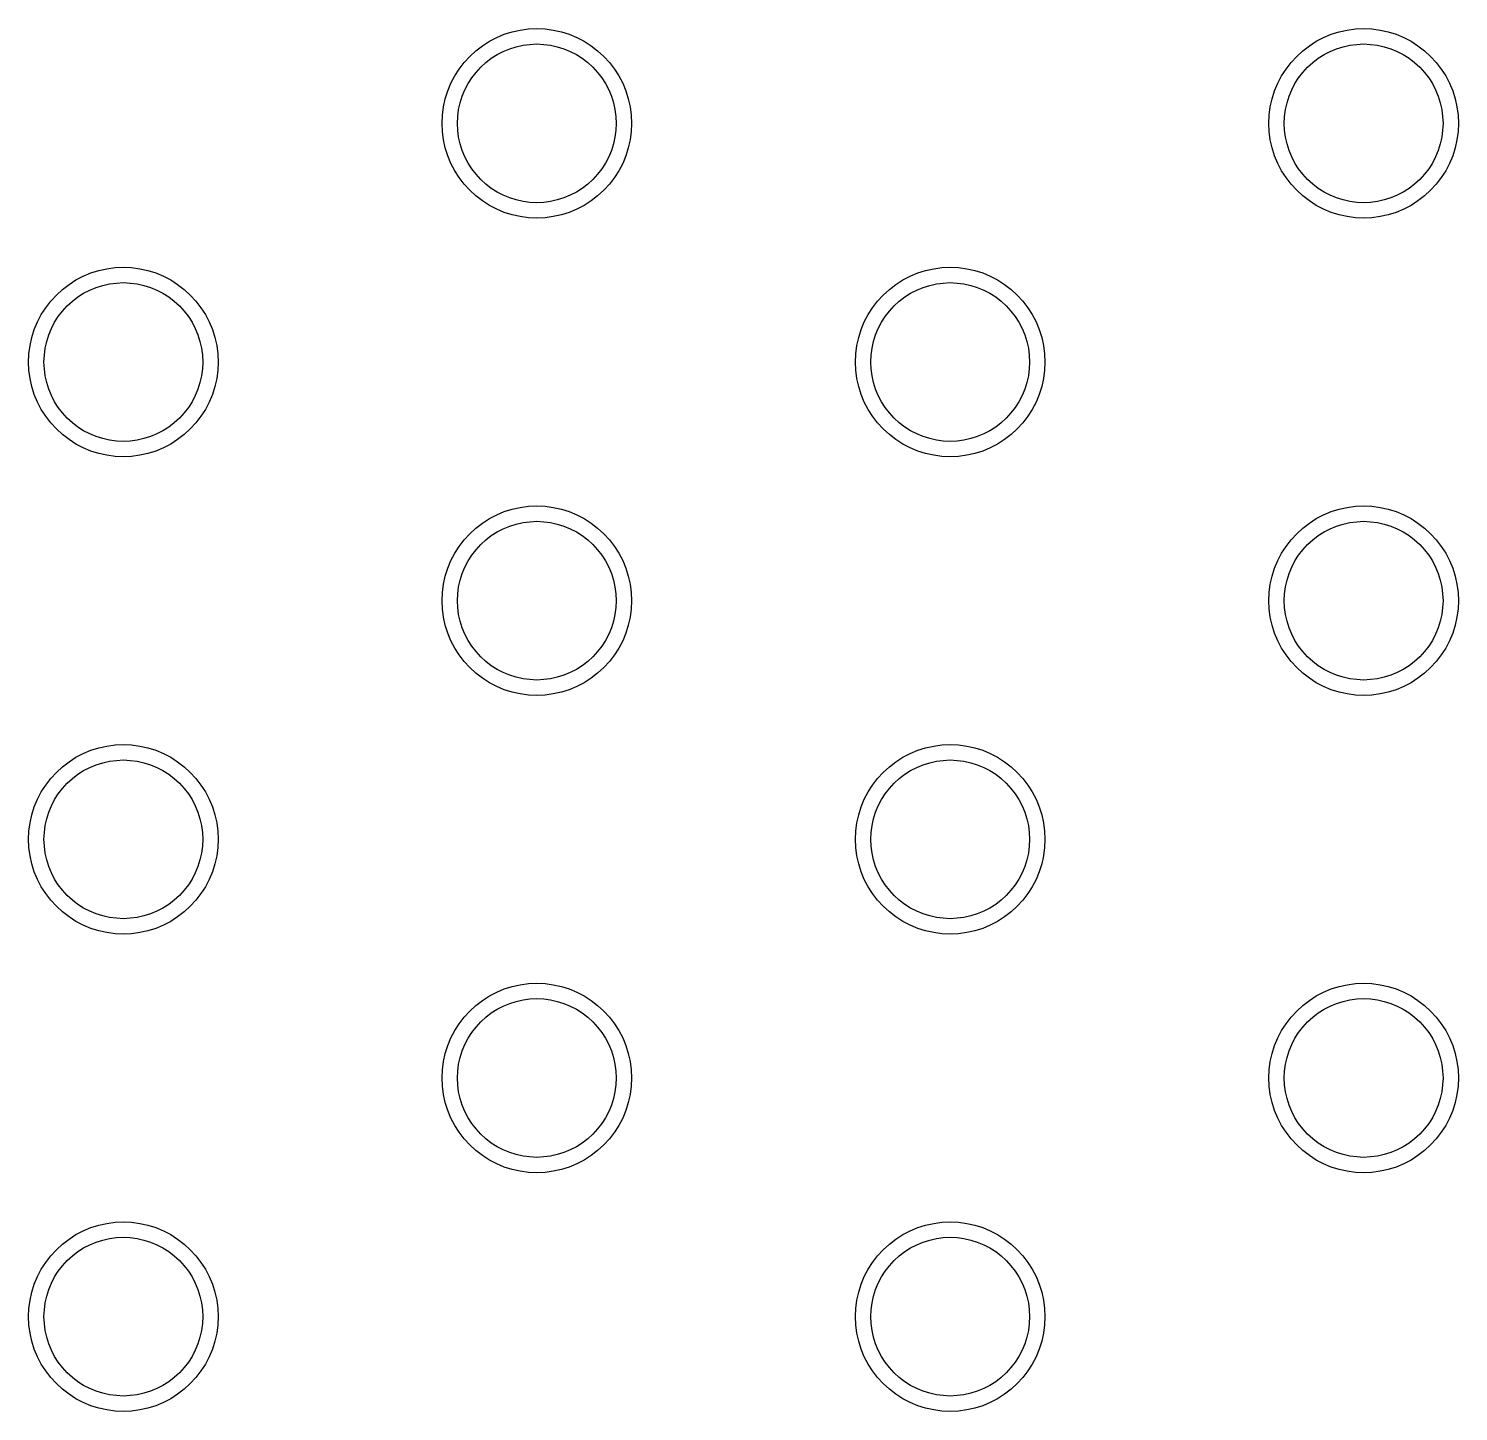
# Model space of a CAD drawing. Header units: millimetres. Extents: x 0 to 2033, y -1000001 to 3212.
# Drawn here: x 226.5 to 346.3, y 1507.1 to 1622.9 of the extents above; entities that cross this region are included whole.
import ezdxf

# ---------------------------------------------------------------- set-up
doc = ezdxf.new("R2010")
doc.units = ezdxf.units.MM
doc.layers.add('DRAWING', color=7, linetype='Continuous')

msp = doc.modelspace()

# ---------------------------------------------------------------- linework, layer by layer
at = {"layer": 'DRAWING', "linetype": 'CONTINUOUS', "true_color": 0xff1a1a}
for points in [[(276.98, 1615), (276.95, 1614.31), (276.86, 1613.62), (276.71, 1612.94), (276.5, 1612.28), (276.24, 1611.64), (275.92, 1611.03), (275.54, 1610.45), (275.12, 1609.9), (274.65, 1609.39), (274.14, 1608.92), (273.59, 1608.5), (273.01, 1608.12), (272.4, 1607.8), (271.76, 1607.54), (271.1, 1607.33), (270.42, 1607.18), (269.73, 1607.09), (269.04, 1607.06), (268.35, 1607.09), (267.66, 1607.18), (266.98, 1607.33), (266.32, 1607.54), (265.68, 1607.8), (265.07, 1608.12), (264.49, 1608.5), (263.94, 1608.92), (263.43, 1609.39), (262.96, 1609.9), (262.54, 1610.45), (262.16, 1611.03), (261.84, 1611.64), (261.58, 1612.28), (261.37, 1612.94), (261.22, 1613.62), (261.13, 1614.31), (261.1, 1615), (261.13, 1615.69), (261.22, 1616.38), (261.37, 1617.06), (261.58, 1617.72), (261.84, 1618.36), (262.16, 1618.97), (262.54, 1619.55), (262.96, 1620.1), (263.43, 1620.61), (263.94, 1621.08), (264.49, 1621.5), (265.07, 1621.88), (265.68, 1622.2), (266.32, 1622.46), (266.98, 1622.67), (267.66, 1622.82), (268.35, 1622.91), (269.04, 1622.94), (269.73, 1622.91), (270.42, 1622.82), (271.1, 1622.67), (271.76, 1622.46), (272.4, 1622.2), (273.01, 1621.88), (273.59, 1621.5), (274.14, 1621.08), (274.65, 1620.61), (275.12, 1620.1), (275.54, 1619.55), (275.92, 1618.97), (276.24, 1618.36), (276.5, 1617.72), (276.71, 1617.06), (276.86, 1616.38), (276.95, 1615.69), (276.98, 1615)], [(346.26, 1615), (346.23, 1614.31), (346.14, 1613.62), (345.99, 1612.94), (345.78, 1612.28), (345.52, 1611.64), (345.2, 1611.03), (344.82, 1610.45), (344.4, 1609.9), (343.93, 1609.39), (343.42, 1608.92), (342.87, 1608.5), (342.29, 1608.12), (341.68, 1607.8), (341.04, 1607.54), (340.38, 1607.33), (339.7, 1607.18), (339.01, 1607.09), (338.32, 1607.06), (337.63, 1607.09), (336.94, 1607.18), (336.26, 1607.33), (335.6, 1607.54), (334.96, 1607.8), (334.35, 1608.12), (333.77, 1608.5), (333.22, 1608.92), (332.71, 1609.39), (332.24, 1609.9), (331.82, 1610.45), (331.44, 1611.03), (331.12, 1611.64), (330.86, 1612.28), (330.65, 1612.94), (330.5, 1613.62), (330.41, 1614.31), (330.38, 1615), (330.41, 1615.69), (330.5, 1616.38), (330.65, 1617.06), (330.86, 1617.72), (331.12, 1618.36), (331.44, 1618.97), (331.82, 1619.55), (332.24, 1620.1), (332.71, 1620.61), (333.22, 1621.08), (333.77, 1621.5), (334.35, 1621.88), (334.96, 1622.2), (335.6, 1622.46), (336.26, 1622.67), (336.94, 1622.82), (337.63, 1622.91), (338.32, 1622.94), (339.01, 1622.91), (339.7, 1622.82), (340.38, 1622.67), (341.04, 1622.46), (341.68, 1622.2), (342.29, 1621.88), (342.87, 1621.5), (343.42, 1621.08), (343.93, 1620.61), (344.4, 1620.1), (344.82, 1619.55), (345.2, 1618.97), (345.52, 1618.36), (345.78, 1617.72), (345.99, 1617.06), (346.14, 1616.38), (346.23, 1615.69), (346.26, 1615)], [(242.34, 1595), (242.31, 1594.31), (242.22, 1593.62), (242.07, 1592.94), (241.86, 1592.28), (241.6, 1591.64), (241.28, 1591.03), (240.9, 1590.45), (240.48, 1589.9), (240.01, 1589.39), (239.5, 1588.92), (238.95, 1588.5), (238.37, 1588.12), (237.76, 1587.8), (237.12, 1587.54), (236.46, 1587.33), (235.78, 1587.18), (235.09, 1587.09), (234.4, 1587.06), (233.71, 1587.09), (233.02, 1587.18), (232.34, 1587.33), (231.68, 1587.54), (231.04, 1587.8), (230.43, 1588.12), (229.85, 1588.5), (229.3, 1588.92), (228.79, 1589.39), (228.32, 1589.9), (227.9, 1590.45), (227.52, 1591.03), (227.2, 1591.64), (226.94, 1592.28), (226.73, 1592.94), (226.58, 1593.62), (226.49, 1594.31), (226.46, 1595), (226.49, 1595.69), (226.58, 1596.38), (226.73, 1597.06), (226.94, 1597.72), (227.2, 1598.36), (227.52, 1598.97), (227.9, 1599.55), (228.32, 1600.1), (228.79, 1600.61), (229.3, 1601.08), (229.85, 1601.5), (230.43, 1601.88), (231.04, 1602.2), (231.68, 1602.46), (232.34, 1602.67), (233.02, 1602.82), (233.71, 1602.91), (234.4, 1602.94), (235.09, 1602.91), (235.78, 1602.82), (236.46, 1602.67), (237.12, 1602.46), (237.76, 1602.2), (238.37, 1601.88), (238.95, 1601.5), (239.5, 1601.08), (240.01, 1600.61), (240.48, 1600.1), (240.9, 1599.55), (241.28, 1598.97), (241.6, 1598.36), (241.86, 1597.72), (242.07, 1597.06), (242.22, 1596.38), (242.31, 1595.69), (242.34, 1595)], [(311.62, 1595), (311.59, 1594.31), (311.5, 1593.62), (311.35, 1592.94), (311.14, 1592.28), (310.88, 1591.64), (310.56, 1591.03), (310.18, 1590.45), (309.76, 1589.9), (309.29, 1589.39), (308.78, 1588.92), (308.23, 1588.5), (307.65, 1588.12), (307.04, 1587.8), (306.4, 1587.54), (305.74, 1587.33), (305.06, 1587.18), (304.37, 1587.09), (303.68, 1587.06), (302.99, 1587.09), (302.3, 1587.18), (301.62, 1587.33), (300.96, 1587.54), (300.32, 1587.8), (299.71, 1588.12), (299.13, 1588.5), (298.58, 1588.92), (298.07, 1589.39), (297.6, 1589.9), (297.18, 1590.45), (296.8, 1591.03), (296.48, 1591.64), (296.22, 1592.28), (296.01, 1592.94), (295.86, 1593.62), (295.77, 1594.31), (295.74, 1595), (295.77, 1595.69), (295.86, 1596.38), (296.01, 1597.06), (296.22, 1597.72), (296.48, 1598.36), (296.8, 1598.97), (297.18, 1599.55), (297.6, 1600.1), (298.07, 1600.61), (298.58, 1601.08), (299.13, 1601.5), (299.71, 1601.88), (300.32, 1602.2), (300.96, 1602.46), (301.62, 1602.67), (302.3, 1602.82), (302.99, 1602.91), (303.68, 1602.94), (304.37, 1602.91), (305.06, 1602.82), (305.74, 1602.67), (306.4, 1602.46), (307.04, 1602.2), (307.65, 1601.88), (308.23, 1601.5), (308.78, 1601.08), (309.29, 1600.61), (309.76, 1600.1), (310.18, 1599.55), (310.56, 1598.97), (310.88, 1598.36), (311.14, 1597.72), (311.35, 1597.06), (311.5, 1596.38), (311.59, 1595.69), (311.62, 1595)], [(276.98, 1575), (276.95, 1574.31), (276.86, 1573.62), (276.71, 1572.94), (276.5, 1572.28), (276.24, 1571.64), (275.92, 1571.03), (275.54, 1570.45), (275.12, 1569.9), (274.65, 1569.39), (274.14, 1568.92), (273.59, 1568.5), (273.01, 1568.12), (272.4, 1567.8), (271.76, 1567.54), (271.1, 1567.33), (270.42, 1567.18), (269.73, 1567.09), (269.04, 1567.06), (268.35, 1567.09), (267.66, 1567.18), (266.98, 1567.33), (266.32, 1567.54), (265.68, 1567.8), (265.07, 1568.12), (264.49, 1568.5), (263.94, 1568.92), (263.43, 1569.39), (262.96, 1569.9), (262.54, 1570.45), (262.16, 1571.03), (261.84, 1571.64), (261.58, 1572.28), (261.37, 1572.94), (261.22, 1573.62), (261.13, 1574.31), (261.1, 1575), (261.13, 1575.69), (261.22, 1576.38), (261.37, 1577.06), (261.58, 1577.72), (261.84, 1578.36), (262.16, 1578.97), (262.54, 1579.55), (262.96, 1580.1), (263.43, 1580.61), (263.94, 1581.08), (264.49, 1581.5), (265.07, 1581.88), (265.68, 1582.2), (266.32, 1582.46), (266.98, 1582.67), (267.66, 1582.82), (268.35, 1582.91), (269.04, 1582.94), (269.73, 1582.91), (270.42, 1582.82), (271.1, 1582.67), (271.76, 1582.46), (272.4, 1582.2), (273.01, 1581.88), (273.59, 1581.5), (274.14, 1581.08), (274.65, 1580.61), (275.12, 1580.1), (275.54, 1579.55), (275.92, 1578.97), (276.24, 1578.36), (276.5, 1577.72), (276.71, 1577.06), (276.86, 1576.38), (276.95, 1575.69), (276.98, 1575)], [(346.26, 1575), (346.23, 1574.31), (346.14, 1573.62), (345.99, 1572.94), (345.78, 1572.28), (345.52, 1571.64), (345.2, 1571.03), (344.82, 1570.45), (344.4, 1569.9), (343.93, 1569.39), (343.42, 1568.92), (342.87, 1568.5), (342.29, 1568.12), (341.68, 1567.8), (341.04, 1567.54), (340.38, 1567.33), (339.7, 1567.18), (339.01, 1567.09), (338.32, 1567.06), (337.63, 1567.09), (336.94, 1567.18), (336.26, 1567.33), (335.6, 1567.54), (334.96, 1567.8), (334.35, 1568.12), (333.77, 1568.5), (333.22, 1568.92), (332.71, 1569.39), (332.24, 1569.9), (331.82, 1570.45), (331.44, 1571.03), (331.12, 1571.64), (330.86, 1572.28), (330.65, 1572.94), (330.5, 1573.62), (330.41, 1574.31), (330.38, 1575), (330.41, 1575.69), (330.5, 1576.38), (330.65, 1577.06), (330.86, 1577.72), (331.12, 1578.36), (331.44, 1578.97), (331.82, 1579.55), (332.24, 1580.1), (332.71, 1580.61), (333.22, 1581.08), (333.77, 1581.5), (334.35, 1581.88), (334.96, 1582.2), (335.6, 1582.46), (336.26, 1582.67), (336.94, 1582.82), (337.63, 1582.91), (338.32, 1582.94), (339.01, 1582.91), (339.7, 1582.82), (340.38, 1582.67), (341.04, 1582.46), (341.68, 1582.2), (342.29, 1581.88), (342.87, 1581.5), (343.42, 1581.08), (343.93, 1580.61), (344.4, 1580.1), (344.82, 1579.55), (345.2, 1578.97), (345.52, 1578.36), (345.78, 1577.72), (345.99, 1577.06), (346.14, 1576.38), (346.23, 1575.69), (346.26, 1575)], [(242.34, 1555), (242.31, 1554.31), (242.22, 1553.62), (242.07, 1552.94), (241.86, 1552.28), (241.6, 1551.64), (241.28, 1551.03), (240.9, 1550.45), (240.48, 1549.9), (240.01, 1549.39), (239.5, 1548.92), (238.95, 1548.5), (238.37, 1548.12), (237.76, 1547.8), (237.12, 1547.54), (236.46, 1547.33), (235.78, 1547.18), (235.09, 1547.09), (234.4, 1547.06), (233.71, 1547.09), (233.02, 1547.18), (232.34, 1547.33), (231.68, 1547.54), (231.04, 1547.8), (230.43, 1548.12), (229.85, 1548.5), (229.3, 1548.92), (228.79, 1549.39), (228.32, 1549.9), (227.9, 1550.45), (227.52, 1551.03), (227.2, 1551.64), (226.94, 1552.28), (226.73, 1552.94), (226.58, 1553.62), (226.49, 1554.31), (226.46, 1555), (226.49, 1555.69), (226.58, 1556.38), (226.73, 1557.06), (226.94, 1557.72), (227.2, 1558.36), (227.52, 1558.97), (227.9, 1559.55), (228.32, 1560.1), (228.79, 1560.61), (229.3, 1561.08), (229.85, 1561.5), (230.43, 1561.88), (231.04, 1562.2), (231.68, 1562.46), (232.34, 1562.67), (233.02, 1562.82), (233.71, 1562.91), (234.4, 1562.94), (235.09, 1562.91), (235.78, 1562.82), (236.46, 1562.67), (237.12, 1562.46), (237.76, 1562.2), (238.37, 1561.88), (238.95, 1561.5), (239.5, 1561.08), (240.01, 1560.61), (240.48, 1560.1), (240.9, 1559.55), (241.28, 1558.97), (241.6, 1558.36), (241.86, 1557.72), (242.07, 1557.06), (242.22, 1556.38), (242.31, 1555.69), (242.34, 1555)], [(311.62, 1555), (311.59, 1554.31), (311.5, 1553.62), (311.35, 1552.94), (311.14, 1552.28), (310.88, 1551.64), (310.56, 1551.03), (310.18, 1550.45), (309.76, 1549.9), (309.29, 1549.39), (308.78, 1548.92), (308.23, 1548.5), (307.65, 1548.12), (307.04, 1547.8), (306.4, 1547.54), (305.74, 1547.33), (305.06, 1547.18), (304.37, 1547.09), (303.68, 1547.06), (302.99, 1547.09), (302.3, 1547.18), (301.62, 1547.33), (300.96, 1547.54), (300.32, 1547.8), (299.71, 1548.12), (299.13, 1548.5), (298.58, 1548.92), (298.07, 1549.39), (297.6, 1549.9), (297.18, 1550.45), (296.8, 1551.03), (296.48, 1551.64), (296.22, 1552.28), (296.01, 1552.94), (295.86, 1553.62), (295.77, 1554.31), (295.74, 1555), (295.77, 1555.69), (295.86, 1556.38), (296.01, 1557.06), (296.22, 1557.72), (296.48, 1558.36), (296.8, 1558.97), (297.18, 1559.55), (297.6, 1560.1), (298.07, 1560.61), (298.58, 1561.08), (299.13, 1561.5), (299.71, 1561.88), (300.32, 1562.2), (300.96, 1562.46), (301.62, 1562.67), (302.3, 1562.82), (302.99, 1562.91), (303.68, 1562.94), (304.37, 1562.91), (305.06, 1562.82), (305.74, 1562.67), (306.4, 1562.46), (307.04, 1562.2), (307.65, 1561.88), (308.23, 1561.5), (308.78, 1561.08), (309.29, 1560.61), (309.76, 1560.1), (310.18, 1559.55), (310.56, 1558.97), (310.88, 1558.36), (311.14, 1557.72), (311.35, 1557.06), (311.5, 1556.38), (311.59, 1555.69), (311.62, 1555)], [(276.98, 1535), (276.95, 1534.31), (276.86, 1533.62), (276.71, 1532.94), (276.5, 1532.28), (276.24, 1531.64), (275.92, 1531.03), (275.54, 1530.45), (275.12, 1529.9), (274.65, 1529.39), (274.14, 1528.92), (273.59, 1528.5), (273.01, 1528.12), (272.4, 1527.8), (271.76, 1527.54), (271.1, 1527.33), (270.42, 1527.18), (269.73, 1527.09), (269.04, 1527.06), (268.35, 1527.09), (267.66, 1527.18), (266.98, 1527.33), (266.32, 1527.54), (265.68, 1527.8), (265.07, 1528.12), (264.49, 1528.5), (263.94, 1528.92), (263.43, 1529.39), (262.96, 1529.9), (262.54, 1530.45), (262.16, 1531.03), (261.84, 1531.64), (261.58, 1532.28), (261.37, 1532.94), (261.22, 1533.62), (261.13, 1534.31), (261.1, 1535), (261.13, 1535.69), (261.22, 1536.38), (261.37, 1537.06), (261.58, 1537.72), (261.84, 1538.36), (262.16, 1538.97), (262.54, 1539.55), (262.96, 1540.1), (263.43, 1540.61), (263.94, 1541.08), (264.49, 1541.5), (265.07, 1541.88), (265.68, 1542.2), (266.32, 1542.46), (266.98, 1542.67), (267.66, 1542.82), (268.35, 1542.91), (269.04, 1542.94), (269.73, 1542.91), (270.42, 1542.82), (271.1, 1542.67), (271.76, 1542.46), (272.4, 1542.2), (273.01, 1541.88), (273.59, 1541.5), (274.14, 1541.08), (274.65, 1540.61), (275.12, 1540.1), (275.54, 1539.55), (275.92, 1538.97), (276.24, 1538.36), (276.5, 1537.72), (276.71, 1537.06), (276.86, 1536.38), (276.95, 1535.69), (276.98, 1535)], [(346.26, 1535), (346.23, 1534.31), (346.14, 1533.62), (345.99, 1532.94), (345.78, 1532.28), (345.52, 1531.64), (345.2, 1531.03), (344.82, 1530.45), (344.4, 1529.9), (343.93, 1529.39), (343.42, 1528.92), (342.87, 1528.5), (342.29, 1528.12), (341.68, 1527.8), (341.04, 1527.54), (340.38, 1527.33), (339.7, 1527.18), (339.01, 1527.09), (338.32, 1527.06), (337.63, 1527.09), (336.94, 1527.18), (336.26, 1527.33), (335.6, 1527.54), (334.96, 1527.8), (334.35, 1528.12), (333.77, 1528.5), (333.22, 1528.92), (332.71, 1529.39), (332.24, 1529.9), (331.82, 1530.45), (331.44, 1531.03), (331.12, 1531.64), (330.86, 1532.28), (330.65, 1532.94), (330.5, 1533.62), (330.41, 1534.31), (330.38, 1535), (330.41, 1535.69), (330.5, 1536.38), (330.65, 1537.06), (330.86, 1537.72), (331.12, 1538.36), (331.44, 1538.97), (331.82, 1539.55), (332.24, 1540.1), (332.71, 1540.61), (333.22, 1541.08), (333.77, 1541.5), (334.35, 1541.88), (334.96, 1542.2), (335.6, 1542.46), (336.26, 1542.67), (336.94, 1542.82), (337.63, 1542.91), (338.32, 1542.94), (339.01, 1542.91), (339.7, 1542.82), (340.38, 1542.67), (341.04, 1542.46), (341.68, 1542.2), (342.29, 1541.88), (342.87, 1541.5), (343.42, 1541.08), (343.93, 1540.61), (344.4, 1540.1), (344.82, 1539.55), (345.2, 1538.97), (345.52, 1538.36), (345.78, 1537.72), (345.99, 1537.06), (346.14, 1536.38), (346.23, 1535.69), (346.26, 1535)], [(242.34, 1515), (242.31, 1514.31), (242.22, 1513.62), (242.07, 1512.94), (241.86, 1512.28), (241.6, 1511.64), (241.28, 1511.03), (240.9, 1510.45), (240.48, 1509.9), (240.01, 1509.39), (239.5, 1508.92), (238.95, 1508.5), (238.37, 1508.12), (237.76, 1507.8), (237.12, 1507.54), (236.46, 1507.33), (235.78, 1507.18), (235.09, 1507.09), (234.4, 1507.06), (233.71, 1507.09), (233.02, 1507.18), (232.34, 1507.33), (231.68, 1507.54), (231.04, 1507.8), (230.43, 1508.12), (229.85, 1508.5), (229.3, 1508.92), (228.79, 1509.39), (228.32, 1509.9), (227.9, 1510.45), (227.52, 1511.03), (227.2, 1511.64), (226.94, 1512.28), (226.73, 1512.94), (226.58, 1513.62), (226.49, 1514.31), (226.46, 1515), (226.49, 1515.69), (226.58, 1516.38), (226.73, 1517.06), (226.94, 1517.72), (227.2, 1518.36), (227.52, 1518.97), (227.9, 1519.55), (228.32, 1520.1), (228.79, 1520.61), (229.3, 1521.08), (229.85, 1521.5), (230.43, 1521.88), (231.04, 1522.2), (231.68, 1522.46), (232.34, 1522.67), (233.02, 1522.82), (233.71, 1522.91), (234.4, 1522.94), (235.09, 1522.91), (235.78, 1522.82), (236.46, 1522.67), (237.12, 1522.46), (237.76, 1522.2), (238.37, 1521.88), (238.95, 1521.5), (239.5, 1521.08), (240.01, 1520.61), (240.48, 1520.1), (240.9, 1519.55), (241.28, 1518.97), (241.6, 1518.36), (241.86, 1517.72), (242.07, 1517.06), (242.22, 1516.38), (242.31, 1515.69), (242.34, 1515)], [(311.62, 1515), (311.59, 1514.31), (311.5, 1513.62), (311.35, 1512.94), (311.14, 1512.28), (310.88, 1511.64), (310.56, 1511.03), (310.18, 1510.45), (309.76, 1509.9), (309.29, 1509.39), (308.78, 1508.92), (308.23, 1508.5), (307.65, 1508.12), (307.04, 1507.8), (306.4, 1507.54), (305.74, 1507.33), (305.06, 1507.18), (304.37, 1507.09), (303.68, 1507.06), (302.99, 1507.09), (302.3, 1507.18), (301.62, 1507.33), (300.96, 1507.54), (300.32, 1507.8), (299.71, 1508.12), (299.13, 1508.5), (298.58, 1508.92), (298.07, 1509.39), (297.6, 1509.9), (297.18, 1510.45), (296.8, 1511.03), (296.48, 1511.64), (296.22, 1512.28), (296.01, 1512.94), (295.86, 1513.62), (295.77, 1514.31), (295.74, 1515), (295.77, 1515.69), (295.86, 1516.38), (296.01, 1517.06), (296.22, 1517.72), (296.48, 1518.36), (296.8, 1518.97), (297.18, 1519.55), (297.6, 1520.1), (298.07, 1520.61), (298.58, 1521.08), (299.13, 1521.5), (299.71, 1521.88), (300.32, 1522.2), (300.96, 1522.46), (301.62, 1522.67), (302.3, 1522.82), (302.99, 1522.91), (303.68, 1522.94), (304.37, 1522.91), (305.06, 1522.82), (305.74, 1522.67), (306.4, 1522.46), (307.04, 1522.2), (307.65, 1521.88), (308.23, 1521.5), (308.78, 1521.08), (309.29, 1520.61), (309.76, 1520.1), (310.18, 1519.55), (310.56, 1518.97), (310.88, 1518.36), (311.14, 1517.72), (311.35, 1517.06), (311.5, 1516.38), (311.59, 1515.69), (311.62, 1515)]]:
    msp.add_lwpolyline(points, close=True, dxfattribs=at)
at = {"layer": 'DRAWING', "linetype": 'CONTINUOUS', "true_color": 0x111111}
for points in [[(275.69, 1615), (275.66, 1614.42), (275.59, 1613.85), (275.46, 1613.28), (275.29, 1612.73), (275.07, 1612.19), (274.8, 1611.67), (274.49, 1611.19), (274.13, 1610.73), (273.74, 1610.3), (273.31, 1609.91), (272.85, 1609.55), (272.37, 1609.24), (271.85, 1608.97), (271.31, 1608.75), (270.76, 1608.58), (270.19, 1608.45), (269.62, 1608.38), (269.04, 1608.35), (268.46, 1608.38), (267.89, 1608.45), (267.32, 1608.58), (266.77, 1608.75), (266.23, 1608.97), (265.72, 1609.24), (265.23, 1609.55), (264.77, 1609.91), (264.34, 1610.3), (263.95, 1610.73), (263.59, 1611.19), (263.28, 1611.67), (263.01, 1612.19), (262.79, 1612.73), (262.62, 1613.28), (262.49, 1613.85), (262.42, 1614.42), (262.39, 1615), (262.42, 1615.58), (262.49, 1616.15), (262.62, 1616.72), (262.79, 1617.27), (263.01, 1617.81), (263.28, 1618.33), (263.59, 1618.81), (263.95, 1619.27), (264.34, 1619.7), (264.77, 1620.09), (265.23, 1620.45), (265.72, 1620.76), (266.23, 1621.03), (266.77, 1621.25), (267.32, 1621.42), (267.89, 1621.55), (268.46, 1621.62), (269.04, 1621.65), (269.62, 1621.62), (270.19, 1621.55), (270.76, 1621.42), (271.31, 1621.25), (271.85, 1621.03), (272.37, 1620.76), (272.85, 1620.45), (273.31, 1620.09), (273.74, 1619.7), (274.13, 1619.27), (274.49, 1618.81), (274.8, 1618.33), (275.07, 1617.81), (275.29, 1617.27), (275.46, 1616.72), (275.59, 1616.15), (275.66, 1615.58), (275.69, 1615)], [(344.97, 1615), (344.94, 1614.42), (344.87, 1613.85), (344.74, 1613.28), (344.57, 1612.73), (344.35, 1612.19), (344.08, 1611.67), (343.77, 1611.19), (343.41, 1610.73), (343.02, 1610.3), (342.59, 1609.91), (342.13, 1609.55), (341.64, 1609.24), (341.13, 1608.97), (340.59, 1608.75), (340.04, 1608.58), (339.47, 1608.45), (338.9, 1608.38), (338.32, 1608.35), (337.74, 1608.38), (337.17, 1608.45), (336.6, 1608.58), (336.05, 1608.75), (335.51, 1608.97), (335, 1609.24), (334.51, 1609.55), (334.05, 1609.91), (333.62, 1610.3), (333.23, 1610.73), (332.87, 1611.19), (332.56, 1611.67), (332.29, 1612.19), (332.07, 1612.73), (331.9, 1613.28), (331.77, 1613.85), (331.7, 1614.42), (331.67, 1615), (331.7, 1615.58), (331.77, 1616.15), (331.9, 1616.72), (332.07, 1617.27), (332.29, 1617.81), (332.56, 1618.33), (332.87, 1618.81), (333.23, 1619.27), (333.62, 1619.7), (334.05, 1620.09), (334.51, 1620.45), (335, 1620.76), (335.51, 1621.03), (336.05, 1621.25), (336.6, 1621.42), (337.17, 1621.55), (337.74, 1621.62), (338.32, 1621.65), (338.9, 1621.62), (339.47, 1621.55), (340.04, 1621.42), (340.59, 1621.25), (341.13, 1621.03), (341.64, 1620.76), (342.13, 1620.45), (342.59, 1620.09), (343.02, 1619.7), (343.41, 1619.27), (343.77, 1618.81), (344.08, 1618.33), (344.35, 1617.81), (344.57, 1617.27), (344.74, 1616.72), (344.87, 1616.15), (344.94, 1615.58), (344.97, 1615)], [(241.05, 1595), (241.02, 1594.42), (240.95, 1593.85), (240.82, 1593.28), (240.65, 1592.73), (240.43, 1592.19), (240.16, 1591.67), (239.85, 1591.19), (239.49, 1590.73), (239.1, 1590.3), (238.67, 1589.91), (238.21, 1589.55), (237.72, 1589.24), (237.21, 1588.97), (236.67, 1588.75), (236.12, 1588.58), (235.55, 1588.45), (234.98, 1588.38), (234.4, 1588.35), (233.82, 1588.38), (233.25, 1588.45), (232.68, 1588.58), (232.13, 1588.75), (231.59, 1588.97), (231.07, 1589.24), (230.59, 1589.55), (230.13, 1589.91), (229.7, 1590.3), (229.31, 1590.73), (228.95, 1591.19), (228.64, 1591.67), (228.37, 1592.19), (228.15, 1592.73), (227.98, 1593.28), (227.85, 1593.85), (227.78, 1594.42), (227.75, 1595), (227.78, 1595.58), (227.85, 1596.15), (227.98, 1596.72), (228.15, 1597.27), (228.37, 1597.81), (228.64, 1598.33), (228.95, 1598.81), (229.31, 1599.27), (229.7, 1599.7), (230.13, 1600.09), (230.59, 1600.45), (231.07, 1600.76), (231.59, 1601.03), (232.13, 1601.25), (232.68, 1601.42), (233.25, 1601.55), (233.82, 1601.62), (234.4, 1601.65), (234.98, 1601.62), (235.55, 1601.55), (236.12, 1601.42), (236.67, 1601.25), (237.21, 1601.03), (237.72, 1600.76), (238.21, 1600.45), (238.67, 1600.09), (239.1, 1599.7), (239.49, 1599.27), (239.85, 1598.81), (240.16, 1598.33), (240.43, 1597.81), (240.65, 1597.27), (240.82, 1596.72), (240.95, 1596.15), (241.02, 1595.58), (241.05, 1595)], [(310.33, 1595), (310.3, 1594.42), (310.23, 1593.85), (310.1, 1593.28), (309.93, 1592.73), (309.71, 1592.19), (309.44, 1591.67), (309.13, 1591.19), (308.77, 1590.73), (308.38, 1590.3), (307.95, 1589.91), (307.49, 1589.55), (307, 1589.24), (306.49, 1588.97), (305.95, 1588.75), (305.4, 1588.58), (304.83, 1588.45), (304.26, 1588.38), (303.68, 1588.35), (303.1, 1588.38), (302.53, 1588.45), (301.96, 1588.58), (301.41, 1588.75), (300.87, 1588.97), (300.36, 1589.24), (299.87, 1589.55), (299.41, 1589.91), (298.98, 1590.3), (298.59, 1590.73), (298.23, 1591.19), (297.92, 1591.67), (297.65, 1592.19), (297.43, 1592.73), (297.26, 1593.28), (297.13, 1593.85), (297.06, 1594.42), (297.03, 1595), (297.06, 1595.58), (297.13, 1596.15), (297.26, 1596.72), (297.43, 1597.27), (297.65, 1597.81), (297.92, 1598.33), (298.23, 1598.81), (298.59, 1599.27), (298.98, 1599.7), (299.41, 1600.09), (299.87, 1600.45), (300.36, 1600.76), (300.87, 1601.03), (301.41, 1601.25), (301.96, 1601.42), (302.53, 1601.55), (303.1, 1601.62), (303.68, 1601.65), (304.26, 1601.62), (304.83, 1601.55), (305.4, 1601.42), (305.95, 1601.25), (306.49, 1601.03), (307, 1600.76), (307.49, 1600.45), (307.95, 1600.09), (308.38, 1599.7), (308.77, 1599.27), (309.13, 1598.81), (309.44, 1598.33), (309.71, 1597.81), (309.93, 1597.27), (310.1, 1596.72), (310.23, 1596.15), (310.3, 1595.58), (310.33, 1595)], [(275.69, 1575), (275.66, 1574.42), (275.59, 1573.85), (275.46, 1573.28), (275.29, 1572.73), (275.07, 1572.19), (274.8, 1571.67), (274.49, 1571.19), (274.13, 1570.73), (273.74, 1570.3), (273.31, 1569.91), (272.85, 1569.55), (272.37, 1569.24), (271.85, 1568.97), (271.31, 1568.75), (270.76, 1568.58), (270.19, 1568.45), (269.62, 1568.38), (269.04, 1568.35), (268.46, 1568.38), (267.89, 1568.45), (267.32, 1568.58), (266.77, 1568.75), (266.23, 1568.97), (265.72, 1569.24), (265.23, 1569.55), (264.77, 1569.91), (264.34, 1570.3), (263.95, 1570.73), (263.59, 1571.19), (263.28, 1571.67), (263.01, 1572.19), (262.79, 1572.73), (262.62, 1573.28), (262.49, 1573.85), (262.42, 1574.42), (262.39, 1575), (262.42, 1575.58), (262.49, 1576.15), (262.62, 1576.72), (262.79, 1577.27), (263.01, 1577.81), (263.28, 1578.33), (263.59, 1578.81), (263.95, 1579.27), (264.34, 1579.7), (264.77, 1580.09), (265.23, 1580.45), (265.72, 1580.76), (266.23, 1581.03), (266.77, 1581.25), (267.32, 1581.42), (267.89, 1581.55), (268.46, 1581.62), (269.04, 1581.65), (269.62, 1581.62), (270.19, 1581.55), (270.76, 1581.42), (271.31, 1581.25), (271.85, 1581.03), (272.37, 1580.76), (272.85, 1580.45), (273.31, 1580.09), (273.74, 1579.7), (274.13, 1579.27), (274.49, 1578.81), (274.8, 1578.33), (275.07, 1577.81), (275.29, 1577.27), (275.46, 1576.72), (275.59, 1576.15), (275.66, 1575.58), (275.69, 1575)], [(344.97, 1575), (344.94, 1574.42), (344.87, 1573.85), (344.74, 1573.28), (344.57, 1572.73), (344.35, 1572.19), (344.08, 1571.67), (343.77, 1571.19), (343.41, 1570.73), (343.02, 1570.3), (342.59, 1569.91), (342.13, 1569.55), (341.64, 1569.24), (341.13, 1568.97), (340.59, 1568.75), (340.04, 1568.58), (339.47, 1568.45), (338.9, 1568.38), (338.32, 1568.35), (337.74, 1568.38), (337.17, 1568.45), (336.6, 1568.58), (336.05, 1568.75), (335.51, 1568.97), (335, 1569.24), (334.51, 1569.55), (334.05, 1569.91), (333.62, 1570.3), (333.23, 1570.73), (332.87, 1571.19), (332.56, 1571.67), (332.29, 1572.19), (332.07, 1572.73), (331.9, 1573.28), (331.77, 1573.85), (331.7, 1574.42), (331.67, 1575), (331.7, 1575.58), (331.77, 1576.15), (331.9, 1576.72), (332.07, 1577.27), (332.29, 1577.81), (332.56, 1578.33), (332.87, 1578.81), (333.23, 1579.27), (333.62, 1579.7), (334.05, 1580.09), (334.51, 1580.45), (335, 1580.76), (335.51, 1581.03), (336.05, 1581.25), (336.6, 1581.42), (337.17, 1581.55), (337.74, 1581.62), (338.32, 1581.65), (338.9, 1581.62), (339.47, 1581.55), (340.04, 1581.42), (340.59, 1581.25), (341.13, 1581.03), (341.64, 1580.76), (342.13, 1580.45), (342.59, 1580.09), (343.02, 1579.7), (343.41, 1579.27), (343.77, 1578.81), (344.08, 1578.33), (344.35, 1577.81), (344.57, 1577.27), (344.74, 1576.72), (344.87, 1576.15), (344.94, 1575.58), (344.97, 1575)], [(241.05, 1555), (241.02, 1554.42), (240.95, 1553.85), (240.82, 1553.28), (240.65, 1552.73), (240.43, 1552.19), (240.16, 1551.67), (239.85, 1551.19), (239.49, 1550.73), (239.1, 1550.3), (238.67, 1549.91), (238.21, 1549.55), (237.72, 1549.24), (237.21, 1548.97), (236.67, 1548.75), (236.12, 1548.58), (235.55, 1548.45), (234.98, 1548.38), (234.4, 1548.35), (233.82, 1548.38), (233.25, 1548.45), (232.68, 1548.58), (232.13, 1548.75), (231.59, 1548.97), (231.07, 1549.24), (230.59, 1549.55), (230.13, 1549.91), (229.7, 1550.3), (229.31, 1550.73), (228.95, 1551.19), (228.64, 1551.67), (228.37, 1552.19), (228.15, 1552.73), (227.98, 1553.28), (227.85, 1553.85), (227.78, 1554.42), (227.75, 1555), (227.78, 1555.58), (227.85, 1556.15), (227.98, 1556.72), (228.15, 1557.27), (228.37, 1557.81), (228.64, 1558.33), (228.95, 1558.81), (229.31, 1559.27), (229.7, 1559.7), (230.13, 1560.09), (230.59, 1560.45), (231.07, 1560.76), (231.59, 1561.03), (232.13, 1561.25), (232.68, 1561.42), (233.25, 1561.55), (233.82, 1561.62), (234.4, 1561.65), (234.98, 1561.62), (235.55, 1561.55), (236.12, 1561.42), (236.67, 1561.25), (237.21, 1561.03), (237.72, 1560.76), (238.21, 1560.45), (238.67, 1560.09), (239.1, 1559.7), (239.49, 1559.27), (239.85, 1558.81), (240.16, 1558.33), (240.43, 1557.81), (240.65, 1557.27), (240.82, 1556.72), (240.95, 1556.15), (241.02, 1555.58), (241.05, 1555)], [(310.33, 1555), (310.3, 1554.42), (310.23, 1553.85), (310.1, 1553.28), (309.93, 1552.73), (309.71, 1552.19), (309.44, 1551.67), (309.13, 1551.19), (308.77, 1550.73), (308.38, 1550.3), (307.95, 1549.91), (307.49, 1549.55), (307, 1549.24), (306.49, 1548.97), (305.95, 1548.75), (305.4, 1548.58), (304.83, 1548.45), (304.26, 1548.38), (303.68, 1548.35), (303.1, 1548.38), (302.53, 1548.45), (301.96, 1548.58), (301.41, 1548.75), (300.87, 1548.97), (300.36, 1549.24), (299.87, 1549.55), (299.41, 1549.91), (298.98, 1550.3), (298.59, 1550.73), (298.23, 1551.19), (297.92, 1551.67), (297.65, 1552.19), (297.43, 1552.73), (297.26, 1553.28), (297.13, 1553.85), (297.06, 1554.42), (297.03, 1555), (297.06, 1555.58), (297.13, 1556.15), (297.26, 1556.72), (297.43, 1557.27), (297.65, 1557.81), (297.92, 1558.33), (298.23, 1558.81), (298.59, 1559.27), (298.98, 1559.7), (299.41, 1560.09), (299.87, 1560.45), (300.36, 1560.76), (300.87, 1561.03), (301.41, 1561.25), (301.96, 1561.42), (302.53, 1561.55), (303.1, 1561.62), (303.68, 1561.65), (304.26, 1561.62), (304.83, 1561.55), (305.4, 1561.42), (305.95, 1561.25), (306.49, 1561.03), (307, 1560.76), (307.49, 1560.45), (307.95, 1560.09), (308.38, 1559.7), (308.77, 1559.27), (309.13, 1558.81), (309.44, 1558.33), (309.71, 1557.81), (309.93, 1557.27), (310.1, 1556.72), (310.23, 1556.15), (310.3, 1555.58), (310.33, 1555)], [(275.69, 1535), (275.66, 1534.42), (275.59, 1533.85), (275.46, 1533.28), (275.29, 1532.73), (275.07, 1532.19), (274.8, 1531.67), (274.49, 1531.19), (274.13, 1530.73), (273.74, 1530.3), (273.31, 1529.91), (272.85, 1529.55), (272.37, 1529.24), (271.85, 1528.97), (271.31, 1528.75), (270.76, 1528.58), (270.19, 1528.45), (269.62, 1528.38), (269.04, 1528.35), (268.46, 1528.38), (267.89, 1528.45), (267.32, 1528.58), (266.77, 1528.75), (266.23, 1528.97), (265.72, 1529.24), (265.23, 1529.55), (264.77, 1529.91), (264.34, 1530.3), (263.95, 1530.73), (263.59, 1531.19), (263.28, 1531.67), (263.01, 1532.19), (262.79, 1532.73), (262.62, 1533.28), (262.49, 1533.85), (262.42, 1534.42), (262.39, 1535), (262.42, 1535.58), (262.49, 1536.15), (262.62, 1536.72), (262.79, 1537.27), (263.01, 1537.81), (263.28, 1538.33), (263.59, 1538.81), (263.95, 1539.27), (264.34, 1539.7), (264.77, 1540.09), (265.23, 1540.45), (265.72, 1540.76), (266.23, 1541.03), (266.77, 1541.25), (267.32, 1541.42), (267.89, 1541.55), (268.46, 1541.62), (269.04, 1541.65), (269.62, 1541.62), (270.19, 1541.55), (270.76, 1541.42), (271.31, 1541.25), (271.85, 1541.03), (272.37, 1540.76), (272.85, 1540.45), (273.31, 1540.09), (273.74, 1539.7), (274.13, 1539.27), (274.49, 1538.81), (274.8, 1538.33), (275.07, 1537.81), (275.29, 1537.27), (275.46, 1536.72), (275.59, 1536.15), (275.66, 1535.58), (275.69, 1535)], [(344.97, 1535), (344.94, 1534.42), (344.87, 1533.85), (344.74, 1533.28), (344.57, 1532.73), (344.35, 1532.19), (344.08, 1531.67), (343.77, 1531.19), (343.41, 1530.73), (343.02, 1530.3), (342.59, 1529.91), (342.13, 1529.55), (341.64, 1529.24), (341.13, 1528.97), (340.59, 1528.75), (340.04, 1528.58), (339.47, 1528.45), (338.9, 1528.38), (338.32, 1528.35), (337.74, 1528.38), (337.17, 1528.45), (336.6, 1528.58), (336.05, 1528.75), (335.51, 1528.97), (335, 1529.24), (334.51, 1529.55), (334.05, 1529.91), (333.62, 1530.3), (333.23, 1530.73), (332.87, 1531.19), (332.56, 1531.67), (332.29, 1532.19), (332.07, 1532.73), (331.9, 1533.28), (331.77, 1533.85), (331.7, 1534.42), (331.67, 1535), (331.7, 1535.58), (331.77, 1536.15), (331.9, 1536.72), (332.07, 1537.27), (332.29, 1537.81), (332.56, 1538.33), (332.87, 1538.81), (333.23, 1539.27), (333.62, 1539.7), (334.05, 1540.09), (334.51, 1540.45), (335, 1540.76), (335.51, 1541.03), (336.05, 1541.25), (336.6, 1541.42), (337.17, 1541.55), (337.74, 1541.62), (338.32, 1541.65), (338.9, 1541.62), (339.47, 1541.55), (340.04, 1541.42), (340.59, 1541.25), (341.13, 1541.03), (341.64, 1540.76), (342.13, 1540.45), (342.59, 1540.09), (343.02, 1539.7), (343.41, 1539.27), (343.77, 1538.81), (344.08, 1538.33), (344.35, 1537.81), (344.57, 1537.27), (344.74, 1536.72), (344.87, 1536.15), (344.94, 1535.58), (344.97, 1535)], [(241.05, 1515), (241.02, 1514.42), (240.95, 1513.85), (240.82, 1513.28), (240.65, 1512.73), (240.43, 1512.19), (240.16, 1511.67), (239.85, 1511.19), (239.49, 1510.73), (239.1, 1510.3), (238.67, 1509.91), (238.21, 1509.55), (237.72, 1509.24), (237.21, 1508.97), (236.67, 1508.75), (236.12, 1508.58), (235.55, 1508.45), (234.98, 1508.38), (234.4, 1508.35), (233.82, 1508.38), (233.25, 1508.45), (232.68, 1508.58), (232.13, 1508.75), (231.59, 1508.97), (231.07, 1509.24), (230.59, 1509.55), (230.13, 1509.91), (229.7, 1510.3), (229.31, 1510.73), (228.95, 1511.19), (228.64, 1511.67), (228.37, 1512.19), (228.15, 1512.73), (227.98, 1513.28), (227.85, 1513.85), (227.78, 1514.42), (227.75, 1515), (227.78, 1515.58), (227.85, 1516.15), (227.98, 1516.72), (228.15, 1517.27), (228.37, 1517.81), (228.64, 1518.33), (228.95, 1518.81), (229.31, 1519.27), (229.7, 1519.7), (230.13, 1520.09), (230.59, 1520.45), (231.07, 1520.76), (231.59, 1521.03), (232.13, 1521.25), (232.68, 1521.42), (233.25, 1521.55), (233.82, 1521.62), (234.4, 1521.65), (234.98, 1521.62), (235.55, 1521.55), (236.12, 1521.42), (236.67, 1521.25), (237.21, 1521.03), (237.72, 1520.76), (238.21, 1520.45), (238.67, 1520.09), (239.1, 1519.7), (239.49, 1519.27), (239.85, 1518.81), (240.16, 1518.33), (240.43, 1517.81), (240.65, 1517.27), (240.82, 1516.72), (240.95, 1516.15), (241.02, 1515.58), (241.05, 1515)], [(310.33, 1515), (310.3, 1514.42), (310.23, 1513.85), (310.1, 1513.28), (309.93, 1512.73), (309.71, 1512.19), (309.44, 1511.67), (309.13, 1511.19), (308.77, 1510.73), (308.38, 1510.3), (307.95, 1509.91), (307.49, 1509.55), (307, 1509.24), (306.49, 1508.97), (305.95, 1508.75), (305.4, 1508.58), (304.83, 1508.45), (304.26, 1508.38), (303.68, 1508.35), (303.1, 1508.38), (302.53, 1508.45), (301.96, 1508.58), (301.41, 1508.75), (300.87, 1508.97), (300.36, 1509.24), (299.87, 1509.55), (299.41, 1509.91), (298.98, 1510.3), (298.59, 1510.73), (298.23, 1511.19), (297.92, 1511.67), (297.65, 1512.19), (297.43, 1512.73), (297.26, 1513.28), (297.13, 1513.85), (297.06, 1514.42), (297.03, 1515), (297.06, 1515.58), (297.13, 1516.15), (297.26, 1516.72), (297.43, 1517.27), (297.65, 1517.81), (297.92, 1518.33), (298.23, 1518.81), (298.59, 1519.27), (298.98, 1519.7), (299.41, 1520.09), (299.87, 1520.45), (300.36, 1520.76), (300.87, 1521.03), (301.41, 1521.25), (301.96, 1521.42), (302.53, 1521.55), (303.1, 1521.62), (303.68, 1521.65), (304.26, 1521.62), (304.83, 1521.55), (305.4, 1521.42), (305.95, 1521.25), (306.49, 1521.03), (307, 1520.76), (307.49, 1520.45), (307.95, 1520.09), (308.38, 1519.7), (308.77, 1519.27), (309.13, 1518.81), (309.44, 1518.33), (309.71, 1517.81), (309.93, 1517.27), (310.1, 1516.72), (310.23, 1516.15), (310.3, 1515.58), (310.33, 1515)]]:
    msp.add_lwpolyline(points, close=True, dxfattribs=at)

doc.saveas('drawing.dxf')
